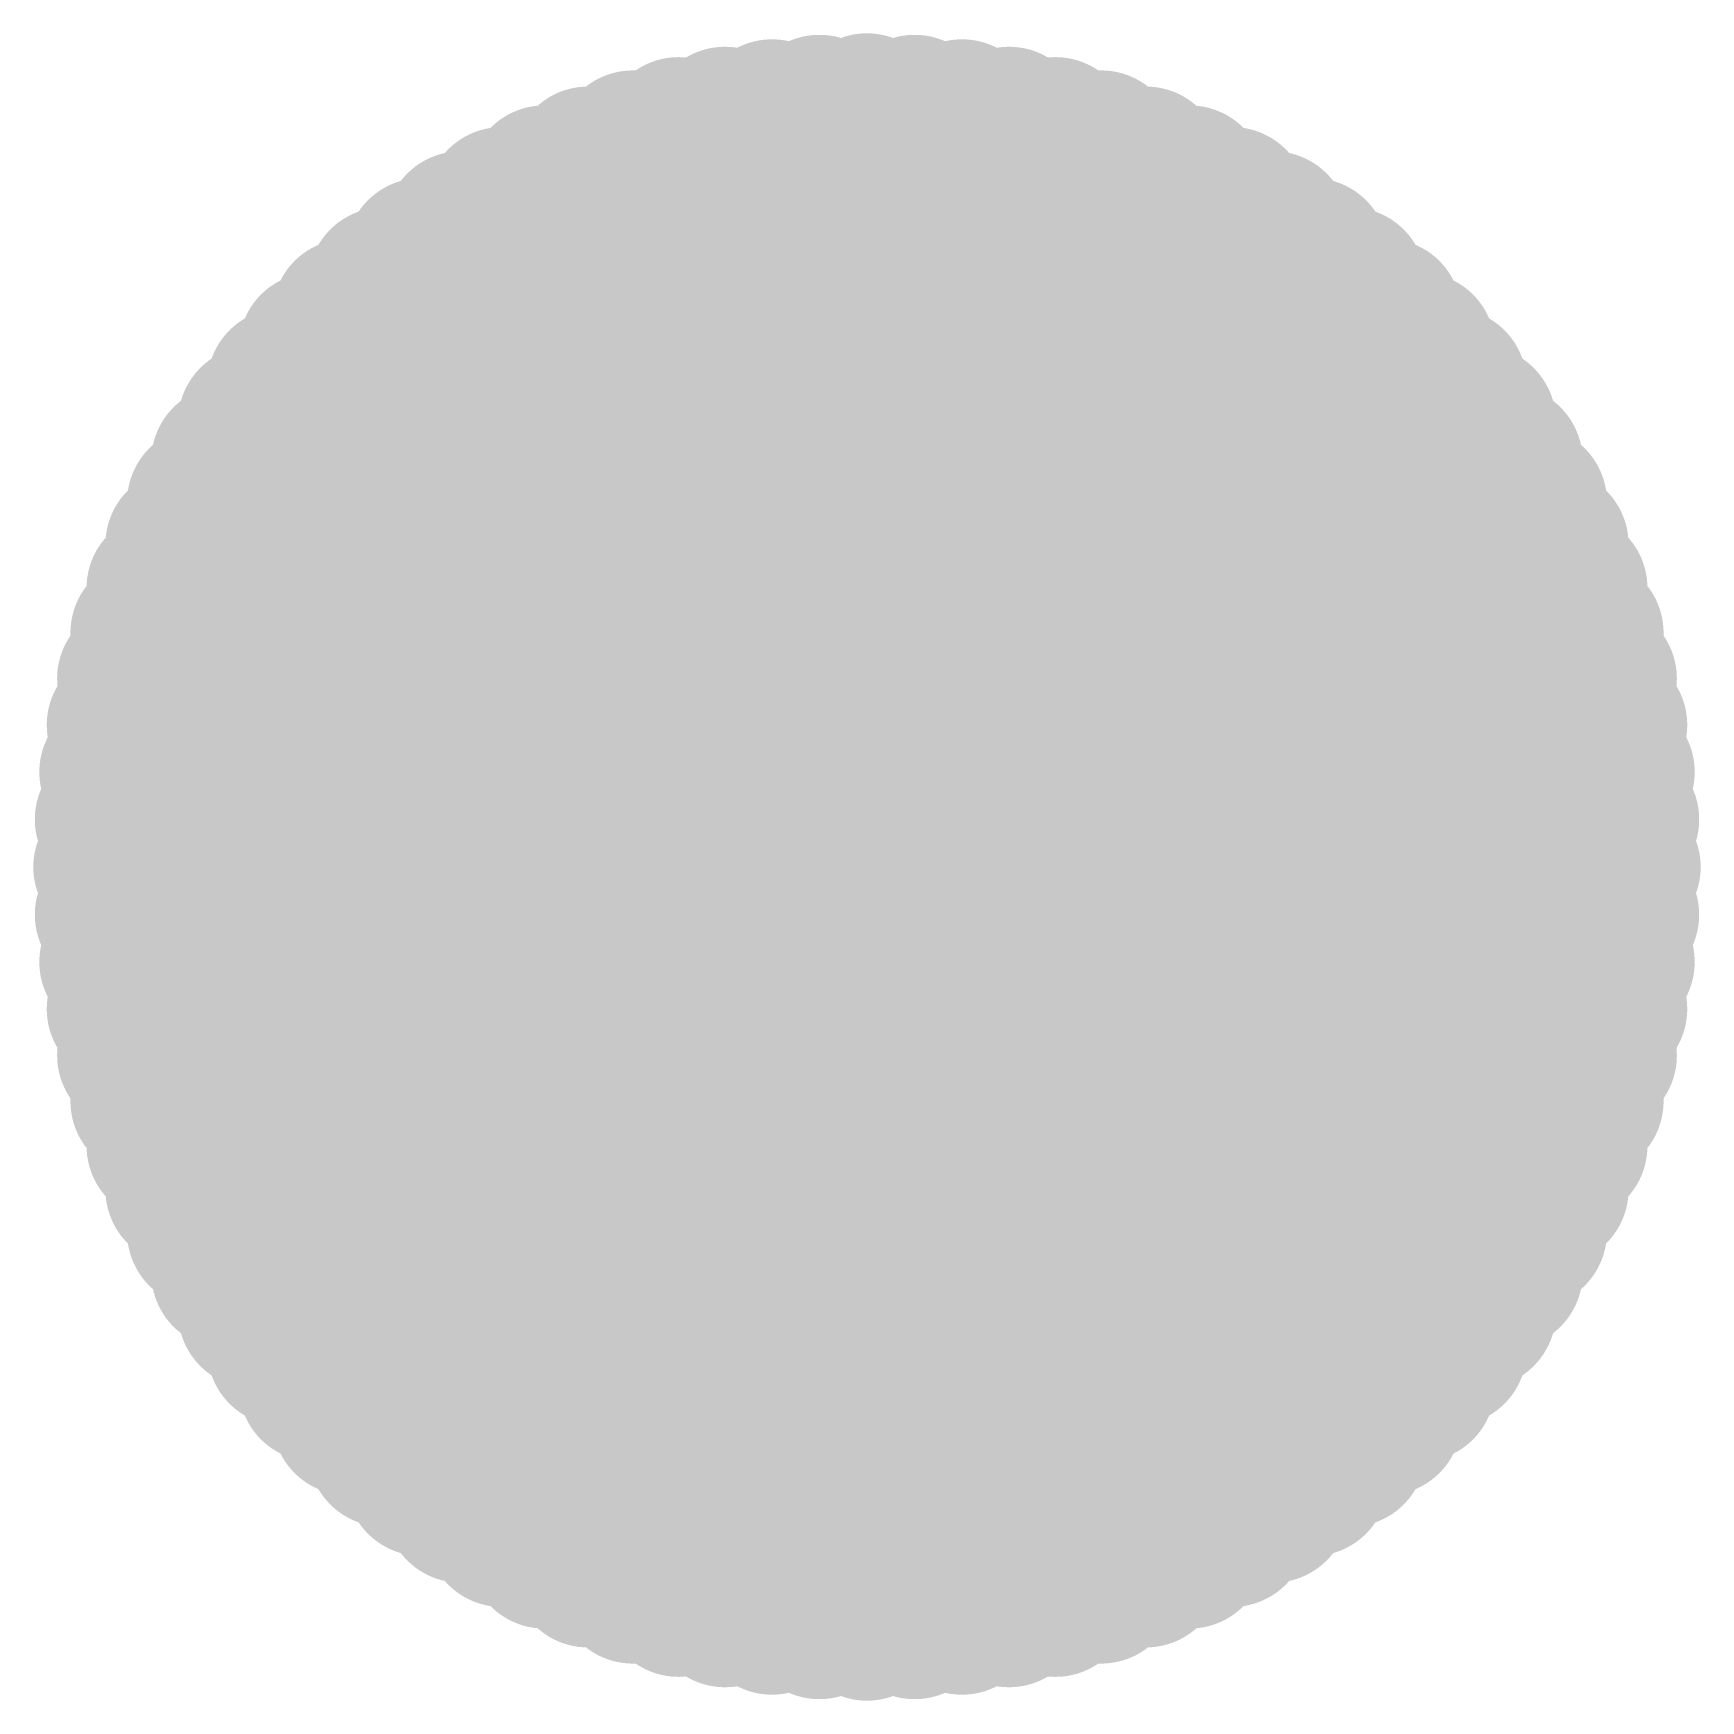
# Model space of a CAD drawing. Header units: millimetres. Extents: x -110 to 110, y -110 to 110.
import ezdxf

# ---------------------------------------------------------------- set-up
doc = ezdxf.new("R2010")
doc.units = ezdxf.units.MM
doc.layers.add('Default', color=7, linetype='Continuous')

msp = doc.modelspace()

# ---------------------------------------------------------------- hatches: boundary and pattern name
at = {"layer": 'Default'}
msp.add_hatch(color=256, dxfattribs=at).paths.add_polyline_path([(-3.44, 109.39), (-3.12, 109.5), (-2.8, 109.6), (-2.48, 109.69), (-2.16, 109.76), (-1.83, 109.83), (-1.5, 109.89), (-1.17, 109.93), (-0.83, 109.97), (-0.5, 109.99), (-0.17, 110), (0.17, 110), (0.5, 109.99), (0.83, 109.97), (1.17, 109.93), (1.5, 109.89), (1.83, 109.83), (2.16, 109.76), (2.48, 109.69), (2.8, 109.6), (3.12, 109.5), (3.44, 109.39), (3.76, 109.48), (4.08, 109.56), (4.41, 109.63), (4.74, 109.68), (5.07, 109.73), (5.4, 109.76), (5.74, 109.79), (6.07, 109.8), (6.41, 109.8), (6.74, 109.79), (7.07, 109.77), (7.41, 109.74), (7.74, 109.7), (8.07, 109.64), (8.4, 109.58), (8.72, 109.5), (9.04, 109.41), (9.36, 109.32), (9.68, 109.21), (9.99, 109.09), (10.3, 108.96), (10.63, 109.03), (10.96, 109.09), (11.29, 109.13), (11.62, 109.17), (11.95, 109.19), (12.29, 109.21), (12.62, 109.21), (12.95, 109.2), (13.29, 109.18), (13.62, 109.15), (13.95, 109.11), (14.28, 109.06), (14.61, 108.99), (14.94, 108.92), (15.26, 108.83), (15.58, 108.74), (15.9, 108.63), (16.21, 108.51), (16.52, 108.38), (16.82, 108.25), (17.12, 108.1), (17.45, 108.15), (17.78, 108.18), (18.12, 108.21), (18.45, 108.22), (18.78, 108.23), (19.12, 108.22), (19.45, 108.2), (19.79, 108.17), (20.12, 108.13), (20.45, 108.08), (20.78, 108.02), (21.1, 107.95), (21.43, 107.86), (21.75, 107.77), (22.06, 107.66), (22.38, 107.54), (22.69, 107.42), (22.99, 107.28), (23.29, 107.13), (23.59, 106.98), (23.87, 106.81), (24.21, 106.84), (24.54, 106.85), (24.88, 106.86), (25.21, 106.85), (25.54, 106.84), (25.88, 106.81), (26.21, 106.77), (26.54, 106.72), (26.87, 106.66), (27.19, 106.58), (27.52, 106.5), (27.84, 106.41), (28.16, 106.3), (28.47, 106.19), (28.78, 106.06), (29.08, 105.93), (29.39, 105.78), (29.68, 105.62), (29.97, 105.46), (30.26, 105.28), (30.53, 105.1), (30.87, 105.11), (31.2, 105.1), (31.54, 105.09), (31.87, 105.06), (32.2, 105.02), (32.53, 104.97), (32.86, 104.91), (33.19, 104.84), (33.51, 104.76), (33.83, 104.67), (34.15, 104.56), (34.46, 104.45), (34.77, 104.33), (35.08, 104.19), (35.38, 104.05), (35.68, 103.89), (35.97, 103.73), (36.25, 103.55), (36.53, 103.37), (36.81, 103.18), (37.07, 102.97), (37.41, 102.96), (37.74, 102.93), (38.07, 102.9), (38.4, 102.85), (38.73, 102.79), (39.06, 102.72), (39.38, 102.64), (39.7, 102.55), (40.02, 102.45), (40.34, 102.34), (40.65, 102.21), (40.96, 102.08), (41.26, 101.94), (41.55, 101.78), (41.85, 101.62), (42.13, 101.45), (42.41, 101.26), (42.68, 101.07), (42.95, 100.87), (43.21, 100.66), (43.47, 100.44), (43.8, 100.41), (44.13, 100.36), (44.46, 100.3), (44.79, 100.24), (45.11, 100.16), (45.43, 100.07), (45.75, 99.97), (46.07, 99.85), (46.38, 99.73), (46.68, 99.6), (46.99, 99.46), (47.28, 99.31), (47.58, 99.14), (47.86, 98.97), (48.14, 98.79), (48.42, 98.6), (48.69, 98.4), (48.95, 98.19), (49.2, 97.97), (49.45, 97.75), (49.69, 97.52), (50.02, 97.46), (50.34, 97.39), (50.67, 97.31), (50.99, 97.23), (51.31, 97.13), (51.63, 97.02), (51.94, 96.9), (52.24, 96.77), (52.55, 96.62), (52.85, 96.47), (53.14, 96.31), (53.43, 96.14), (53.71, 95.96), (53.98, 95.77), (54.25, 95.57), (54.51, 95.37), (54.77, 95.15), (55.02, 94.92), (55.26, 94.69), (55.49, 94.45), (55.71, 94.2), (56.04, 94.13), (56.36, 94.04), (56.68, 93.94), (57, 93.83), (57.31, 93.71), (57.62, 93.58), (57.92, 93.44), (58.22, 93.29), (58.51, 93.13), (58.8, 92.96), (59.08, 92.79), (59.36, 92.6), (59.63, 92.4), (59.89, 92.19), (60.15, 91.98), (60.39, 91.75), (60.63, 91.52), (60.87, 91.28), (61.09, 91.04), (61.31, 90.78), (61.52, 90.52), (61.84, 90.42), (62.15, 90.32), (62.47, 90.2), (62.77, 90.07), (63.08, 89.93), (63.38, 89.78), (63.67, 89.62), (63.96, 89.45), (64.24, 89.28), (64.52, 89.09), (64.79, 88.89), (65.05, 88.69), (65.31, 88.47), (65.56, 88.25), (65.8, 88.02), (66.04, 87.78), (66.26, 87.53), (66.48, 87.28), (66.69, 87.02), (66.89, 86.75), (67.08, 86.48), (67.39, 86.36), (67.7, 86.23), (68.01, 86.1), (68.31, 85.95), (68.6, 85.79), (68.89, 85.62), (69.17, 85.45), (69.45, 85.26), (69.72, 85.07), (69.99, 84.86), (70.24, 84.65), (70.49, 84.43), (70.74, 84.2), (70.97, 83.96), (71.2, 83.71), (71.42, 83.46), (71.63, 83.2), (71.83, 82.93), (72.02, 82.66), (72.2, 82.38), (72.38, 82.1), (72.68, 81.96), (72.98, 81.81), (73.28, 81.66), (73.57, 81.49), (73.85, 81.32), (74.13, 81.13), (74.4, 80.94), (74.67, 80.73), (74.93, 80.52), (75.18, 80.3), (75.42, 80.07), (75.66, 79.83), (75.88, 79.59), (76.1, 79.34), (76.32, 79.08), (76.52, 78.81), (76.71, 78.54), (76.89, 78.26), (77.07, 77.98), (77.23, 77.69), (77.39, 77.39), (77.69, 77.23), (77.98, 77.07), (78.26, 76.89), (78.54, 76.71), (78.81, 76.52), (79.08, 76.32), (79.34, 76.1), (79.59, 75.88), (79.83, 75.66), (80.07, 75.42), (80.3, 75.18), (80.52, 74.93), (80.73, 74.67), (80.94, 74.4), (81.13, 74.13), (81.32, 73.85), (81.49, 73.57), (81.66, 73.28), (81.81, 72.98), (81.96, 72.68), (82.1, 72.38), (82.38, 72.2), (82.66, 72.02), (82.93, 71.83), (83.2, 71.63), (83.46, 71.42), (83.71, 71.2), (83.96, 70.97), (84.2, 70.74), (84.43, 70.49), (84.65, 70.24), (84.86, 69.99), (85.07, 69.72), (85.26, 69.45), (85.45, 69.17), (85.62, 68.89), (85.79, 68.6), (85.95, 68.31), (86.1, 68.01), (86.23, 67.7), (86.36, 67.39), (86.48, 67.08), (86.75, 66.89), (87.02, 66.69), (87.28, 66.48), (87.53, 66.26), (87.78, 66.04), (88.02, 65.8), (88.25, 65.56), (88.47, 65.31), (88.69, 65.05), (88.89, 64.79), (89.09, 64.52), (89.28, 64.24), (89.45, 63.96), (89.62, 63.67), (89.78, 63.38), (89.93, 63.08), (90.07, 62.77), (90.2, 62.47), (90.32, 62.15), (90.42, 61.84), (90.52, 61.52), (90.78, 61.31), (91.04, 61.09), (91.28, 60.87), (91.52, 60.63), (91.75, 60.39), (91.98, 60.15), (92.19, 59.89), (92.4, 59.63), (92.6, 59.36), (92.79, 59.08), (92.96, 58.8), (93.13, 58.51), (93.29, 58.22), (93.44, 57.92), (93.58, 57.62), (93.71, 57.31), (93.83, 57), (93.94, 56.68), (94.04, 56.36), (94.13, 56.04), (94.2, 55.71), (94.45, 55.49), (94.69, 55.26), (94.92, 55.02), (95.15, 54.77), (95.37, 54.51), (95.57, 54.25), (95.77, 53.98), (95.96, 53.71), (96.14, 53.43), (96.31, 53.14), (96.47, 52.85), (96.62, 52.55), (96.77, 52.24), (96.9, 51.94), (97.02, 51.63), (97.13, 51.31), (97.23, 50.99), (97.31, 50.67), (97.39, 50.34), (97.46, 50.02), (97.52, 49.69), (97.75, 49.45), (97.97, 49.2), (98.19, 48.95), (98.4, 48.69), (98.6, 48.42), (98.79, 48.14), (98.97, 47.86), (99.14, 47.58), (99.31, 47.28), (99.46, 46.99), (99.6, 46.68), (99.73, 46.38), (99.85, 46.07), (99.97, 45.75), (100.07, 45.43), (100.16, 45.11), (100.24, 44.79), (100.3, 44.46), (100.36, 44.13), (100.41, 43.8), (100.44, 43.47), (100.66, 43.21), (100.87, 42.95), (101.07, 42.68), (101.26, 42.41), (101.45, 42.13), (101.62, 41.85), (101.78, 41.55), (101.94, 41.26), (102.08, 40.96), (102.21, 40.65), (102.34, 40.34), (102.45, 40.02), (102.55, 39.7), (102.64, 39.38), (102.72, 39.06), (102.79, 38.73), (102.85, 38.4), (102.9, 38.07), (102.93, 37.74), (102.96, 37.41), (102.97, 37.07), (103.18, 36.81), (103.37, 36.53), (103.55, 36.25), (103.73, 35.97), (103.89, 35.68), (104.05, 35.38), (104.19, 35.08), (104.33, 34.77), (104.45, 34.46), (104.56, 34.15), (104.67, 33.83), (104.76, 33.51), (104.84, 33.19), (104.91, 32.86), (104.97, 32.53), (105.02, 32.2), (105.06, 31.87), (105.09, 31.54), (105.1, 31.2), (105.11, 30.87), (105.1, 30.53), (105.28, 30.26), (105.46, 29.97), (105.62, 29.68), (105.78, 29.39), (105.93, 29.08), (106.06, 28.78), (106.19, 28.47), (106.3, 28.16), (106.41, 27.84), (106.5, 27.52), (106.58, 27.19), (106.66, 26.87), (106.72, 26.54), (106.77, 26.21), (106.81, 25.88), (106.84, 25.54), (106.85, 25.21), (106.86, 24.88), (106.85, 24.54), (106.84, 24.21), (106.81, 23.87), (106.98, 23.59), (107.13, 23.29), (107.28, 22.99), (107.42, 22.69), (107.54, 22.38), (107.66, 22.06), (107.77, 21.75), (107.86, 21.43), (107.95, 21.1), (108.02, 20.78), (108.08, 20.45), (108.13, 20.12), (108.17, 19.79), (108.2, 19.45), (108.22, 19.12), (108.23, 18.78), (108.22, 18.45), (108.21, 18.12), (108.18, 17.78), (108.15, 17.45), (108.1, 17.12), (108.25, 16.82), (108.38, 16.52), (108.51, 16.21), (108.63, 15.9), (108.74, 15.58), (108.83, 15.26), (108.92, 14.94), (108.99, 14.61), (109.06, 14.28), (109.11, 13.95), (109.15, 13.62), (109.18, 13.29), (109.2, 12.95), (109.21, 12.62), (109.21, 12.29), (109.19, 11.95), (109.17, 11.62), (109.13, 11.29), (109.09, 10.96), (109.03, 10.63), (108.96, 10.3), (109.09, 9.99), (109.21, 9.68), (109.32, 9.36), (109.41, 9.04), (109.5, 8.72), (109.58, 8.4), (109.64, 8.07), (109.7, 7.74), (109.74, 7.41), (109.77, 7.07), (109.79, 6.74), (109.8, 6.41), (109.8, 6.07), (109.79, 5.74), (109.76, 5.4), (109.73, 5.07), (109.68, 4.74), (109.63, 4.41), (109.56, 4.08), (109.48, 3.76), (109.39, 3.44), (109.5, 3.12), (109.6, 2.8), (109.69, 2.48), (109.76, 2.16), (109.83, 1.83), (109.89, 1.5), (109.93, 1.17), (109.97, 0.83), (109.99, 0.5), (110, 0.17), (110, -0.17), (109.99, -0.5), (109.97, -0.83), (109.93, -1.17), (109.89, -1.5), (109.83, -1.83), (109.76, -2.16), (109.69, -2.48), (109.6, -2.8), (109.5, -3.12), (109.39, -3.44), (109.48, -3.76), (109.56, -4.08), (109.63, -4.41), (109.68, -4.74), (109.73, -5.07), (109.76, -5.4), (109.79, -5.74), (109.8, -6.07), (109.8, -6.41), (109.79, -6.74), (109.77, -7.07), (109.74, -7.41), (109.7, -7.74), (109.64, -8.07), (109.58, -8.4), (109.5, -8.72), (109.41, -9.04), (109.32, -9.36), (109.21, -9.68), (109.09, -9.99), (108.96, -10.3), (109.03, -10.63), (109.09, -10.96), (109.13, -11.29), (109.17, -11.62), (109.19, -11.95), (109.21, -12.29), (109.21, -12.62), (109.2, -12.95), (109.18, -13.29), (109.15, -13.62), (109.11, -13.95), (109.06, -14.28), (108.99, -14.61), (108.92, -14.94), (108.83, -15.26), (108.74, -15.58), (108.63, -15.9), (108.51, -16.21), (108.38, -16.52), (108.25, -16.82), (108.1, -17.12), (108.15, -17.45), (108.18, -17.78), (108.21, -18.12), (108.22, -18.45), (108.23, -18.78), (108.22, -19.12), (108.2, -19.45), (108.17, -19.79), (108.13, -20.12), (108.08, -20.45), (108.02, -20.78), (107.95, -21.1), (107.86, -21.43), (107.77, -21.75), (107.66, -22.06), (107.54, -22.38), (107.42, -22.69), (107.28, -22.99), (107.13, -23.29), (106.98, -23.59), (106.81, -23.87), (106.84, -24.21), (106.85, -24.54), (106.86, -24.88), (106.85, -25.21), (106.84, -25.54), (106.81, -25.88), (106.77, -26.21), (106.72, -26.54), (106.66, -26.87), (106.58, -27.19), (106.5, -27.52), (106.41, -27.84), (106.3, -28.16), (106.19, -28.47), (106.06, -28.78), (105.93, -29.08), (105.78, -29.39), (105.62, -29.68), (105.46, -29.97), (105.28, -30.26), (105.1, -30.53), (105.11, -30.87), (105.1, -31.2), (105.09, -31.54), (105.06, -31.87), (105.02, -32.2), (104.97, -32.53), (104.91, -32.86), (104.84, -33.19), (104.76, -33.51), (104.67, -33.83), (104.56, -34.15), (104.45, -34.46), (104.33, -34.77), (104.19, -35.08), (104.05, -35.38), (103.89, -35.68), (103.73, -35.97), (103.55, -36.25), (103.37, -36.53), (103.18, -36.81), (102.97, -37.07), (102.96, -37.41), (102.93, -37.74), (102.9, -38.07), (102.85, -38.4), (102.79, -38.73), (102.72, -39.06), (102.64, -39.38), (102.55, -39.7), (102.45, -40.02), (102.34, -40.34), (102.21, -40.65), (102.08, -40.96), (101.94, -41.26), (101.78, -41.55), (101.62, -41.85), (101.45, -42.13), (101.26, -42.41), (101.07, -42.68), (100.87, -42.95), (100.66, -43.21), (100.44, -43.47), (100.41, -43.8), (100.36, -44.13), (100.3, -44.46), (100.24, -44.79), (100.16, -45.11), (100.07, -45.43), (99.97, -45.75), (99.85, -46.07), (99.73, -46.38), (99.6, -46.68), (99.46, -46.99), (99.31, -47.28), (99.14, -47.58), (98.97, -47.86), (98.79, -48.14), (98.6, -48.42), (98.4, -48.69), (98.19, -48.95), (97.97, -49.2), (97.75, -49.45), (97.52, -49.69), (97.46, -50.02), (97.39, -50.34), (97.31, -50.67), (97.23, -50.99), (97.13, -51.31), (97.02, -51.63), (96.9, -51.94), (96.77, -52.24), (96.62, -52.55), (96.47, -52.85), (96.31, -53.14), (96.14, -53.43), (95.96, -53.71), (95.77, -53.98), (95.57, -54.25), (95.37, -54.51), (95.15, -54.77), (94.92, -55.02), (94.69, -55.26), (94.45, -55.49), (94.2, -55.71), (94.13, -56.04), (94.04, -56.36), (93.94, -56.68), (93.83, -57), (93.71, -57.31), (93.58, -57.62), (93.44, -57.92), (93.29, -58.22), (93.13, -58.51), (92.96, -58.8), (92.79, -59.08), (92.6, -59.36), (92.4, -59.63), (92.19, -59.89), (91.98, -60.15), (91.75, -60.39), (91.52, -60.63), (91.28, -60.87), (91.04, -61.09), (90.78, -61.31), (90.52, -61.52), (90.42, -61.84), (90.32, -62.15), (90.2, -62.47), (90.07, -62.77), (89.93, -63.08), (89.78, -63.38), (89.62, -63.67), (89.45, -63.96), (89.28, -64.24), (89.09, -64.52), (88.89, -64.79), (88.69, -65.05), (88.47, -65.31), (88.25, -65.56), (88.02, -65.8), (87.78, -66.04), (87.53, -66.26), (87.28, -66.48), (87.02, -66.69), (86.75, -66.89), (86.48, -67.08), (86.36, -67.39), (86.23, -67.7), (86.1, -68.01), (85.95, -68.31), (85.79, -68.6), (85.62, -68.89), (85.45, -69.17), (85.26, -69.45), (85.07, -69.72), (84.86, -69.99), (84.65, -70.24), (84.43, -70.49), (84.2, -70.74), (83.96, -70.97), (83.71, -71.2), (83.46, -71.42), (83.2, -71.63), (82.93, -71.83), (82.66, -72.02), (82.38, -72.2), (82.1, -72.38), (81.96, -72.68), (81.81, -72.98), (81.66, -73.28), (81.49, -73.57), (81.32, -73.85), (81.13, -74.13), (80.94, -74.4), (80.73, -74.67), (80.52, -74.93), (80.3, -75.18), (80.07, -75.42), (79.83, -75.66), (79.59, -75.88), (79.34, -76.1), (79.08, -76.32), (78.81, -76.52), (78.54, -76.71), (78.26, -76.89), (77.98, -77.07), (77.69, -77.23), (77.39, -77.39), (77.23, -77.69), (77.07, -77.98), (76.89, -78.26), (76.71, -78.54), (76.52, -78.81), (76.32, -79.08), (76.1, -79.34), (75.88, -79.59), (75.66, -79.83), (75.42, -80.07), (75.18, -80.3), (74.93, -80.52), (74.67, -80.73), (74.4, -80.94), (74.13, -81.13), (73.85, -81.32), (73.57, -81.49), (73.28, -81.66), (72.98, -81.81), (72.68, -81.96), (72.38, -82.1), (72.2, -82.38), (72.02, -82.66), (71.83, -82.93), (71.63, -83.2), (71.42, -83.46), (71.2, -83.71), (70.97, -83.96), (70.74, -84.2), (70.49, -84.43), (70.24, -84.65), (69.99, -84.86), (69.72, -85.07), (69.45, -85.26), (69.17, -85.45), (68.89, -85.62), (68.6, -85.79), (68.31, -85.95), (68.01, -86.1), (67.7, -86.23), (67.39, -86.36), (67.08, -86.48), (66.89, -86.75), (66.69, -87.02), (66.48, -87.28), (66.26, -87.53), (66.04, -87.78), (65.8, -88.02), (65.56, -88.25), (65.31, -88.47), (65.05, -88.69), (64.79, -88.89), (64.52, -89.09), (64.24, -89.28), (63.96, -89.45), (63.67, -89.62), (63.38, -89.78), (63.08, -89.93), (62.77, -90.07), (62.47, -90.2), (62.15, -90.32), (61.84, -90.42), (61.52, -90.52), (61.31, -90.78), (61.09, -91.04), (60.87, -91.28), (60.63, -91.52), (60.39, -91.75), (60.15, -91.98), (59.89, -92.19), (59.63, -92.4), (59.36, -92.6), (59.08, -92.79), (58.8, -92.96), (58.51, -93.13), (58.22, -93.29), (57.92, -93.44), (57.62, -93.58), (57.31, -93.71), (57, -93.83), (56.68, -93.94), (56.36, -94.04), (56.04, -94.13), (55.71, -94.2), (55.49, -94.45), (55.26, -94.69), (55.02, -94.92), (54.77, -95.15), (54.51, -95.37), (54.25, -95.57), (53.98, -95.77), (53.71, -95.96), (53.43, -96.14), (53.14, -96.31), (52.85, -96.47), (52.55, -96.62), (52.24, -96.77), (51.94, -96.9), (51.63, -97.02), (51.31, -97.13), (50.99, -97.23), (50.67, -97.31), (50.34, -97.39), (50.02, -97.46), (49.69, -97.52), (49.45, -97.75), (49.2, -97.97), (48.95, -98.19), (48.69, -98.4), (48.42, -98.6), (48.14, -98.79), (47.86, -98.97), (47.58, -99.14), (47.28, -99.31), (46.99, -99.46), (46.68, -99.6), (46.38, -99.73), (46.07, -99.85), (45.75, -99.97), (45.43, -100.07), (45.11, -100.16), (44.79, -100.24), (44.46, -100.3), (44.13, -100.36), (43.8, -100.41), (43.47, -100.44), (43.21, -100.66), (42.95, -100.87), (42.68, -101.07), (42.41, -101.26), (42.13, -101.45), (41.85, -101.62), (41.55, -101.78), (41.26, -101.94), (40.96, -102.08), (40.65, -102.21), (40.34, -102.34), (40.02, -102.45), (39.7, -102.55), (39.38, -102.64), (39.06, -102.72), (38.73, -102.79), (38.4, -102.85), (38.07, -102.9), (37.74, -102.93), (37.41, -102.96), (37.07, -102.97), (36.81, -103.18), (36.53, -103.37), (36.25, -103.55), (35.97, -103.73), (35.68, -103.89), (35.38, -104.05), (35.08, -104.19), (34.77, -104.33), (34.46, -104.45), (34.15, -104.56), (33.83, -104.67), (33.51, -104.76), (33.19, -104.84), (32.86, -104.91), (32.53, -104.97), (32.2, -105.02), (31.87, -105.06), (31.54, -105.09), (31.2, -105.1), (30.87, -105.11), (30.53, -105.1), (30.26, -105.28), (29.97, -105.46), (29.68, -105.62), (29.39, -105.78), (29.08, -105.93), (28.78, -106.06), (28.47, -106.19), (28.16, -106.3), (27.84, -106.41), (27.52, -106.5), (27.19, -106.58), (26.87, -106.66), (26.54, -106.72), (26.21, -106.77), (25.88, -106.81), (25.54, -106.84), (25.21, -106.85), (24.88, -106.86), (24.54, -106.85), (24.21, -106.84), (23.87, -106.81), (23.59, -106.98), (23.29, -107.13), (22.99, -107.28), (22.69, -107.42), (22.38, -107.54), (22.06, -107.66), (21.75, -107.77), (21.43, -107.86), (21.1, -107.95), (20.78, -108.02), (20.45, -108.08), (20.12, -108.13), (19.79, -108.17), (19.45, -108.2), (19.12, -108.22), (18.78, -108.23), (18.45, -108.22), (18.12, -108.21), (17.78, -108.18), (17.45, -108.15), (17.12, -108.1), (16.82, -108.25), (16.52, -108.38), (16.21, -108.51), (15.9, -108.63), (15.58, -108.74), (15.26, -108.83), (14.94, -108.92), (14.61, -108.99), (14.28, -109.06), (13.95, -109.11), (13.62, -109.15), (13.29, -109.18), (12.95, -109.2), (12.62, -109.21), (12.29, -109.21), (11.95, -109.19), (11.62, -109.17), (11.29, -109.13), (10.96, -109.09), (10.63, -109.03), (10.3, -108.96), (9.99, -109.09), (9.68, -109.21), (9.36, -109.32), (9.04, -109.41), (8.72, -109.5), (8.4, -109.58), (8.07, -109.64), (7.74, -109.7), (7.41, -109.74), (7.07, -109.77), (6.74, -109.79), (6.41, -109.8), (6.07, -109.8), (5.74, -109.79), (5.4, -109.76), (5.07, -109.73), (4.74, -109.68), (4.41, -109.63), (4.08, -109.56), (3.76, -109.48), (3.44, -109.39), (3.12, -109.5), (2.8, -109.6), (2.48, -109.69), (2.16, -109.76), (1.83, -109.83), (1.5, -109.89), (1.17, -109.93), (0.83, -109.97), (0.5, -109.99), (0.17, -110), (-0.17, -110), (-0.5, -109.99), (-0.83, -109.97), (-1.17, -109.93), (-1.5, -109.89), (-1.83, -109.83), (-2.16, -109.76), (-2.48, -109.69), (-2.8, -109.6), (-3.12, -109.5), (-3.44, -109.39), (-3.76, -109.48), (-4.08, -109.56), (-4.41, -109.63), (-4.74, -109.68), (-5.07, -109.73), (-5.4, -109.76), (-5.74, -109.79), (-6.07, -109.8), (-6.41, -109.8), (-6.74, -109.79), (-7.07, -109.77), (-7.41, -109.74), (-7.74, -109.7), (-8.07, -109.64), (-8.4, -109.58), (-8.72, -109.5), (-9.04, -109.41), (-9.36, -109.32), (-9.68, -109.21), (-9.99, -109.09), (-10.3, -108.96), (-10.63, -109.03), (-10.96, -109.09), (-11.29, -109.13), (-11.62, -109.17), (-11.95, -109.19), (-12.29, -109.21), (-12.62, -109.21), (-12.95, -109.2), (-13.29, -109.18), (-13.62, -109.15), (-13.95, -109.11), (-14.28, -109.06), (-14.61, -108.99), (-14.94, -108.92), (-15.26, -108.83), (-15.58, -108.74), (-15.9, -108.63), (-16.21, -108.51), (-16.52, -108.38), (-16.82, -108.25), (-17.12, -108.1), (-17.45, -108.15), (-17.78, -108.18), (-18.12, -108.21), (-18.45, -108.22), (-18.78, -108.23), (-19.12, -108.22), (-19.45, -108.2), (-19.79, -108.17), (-20.12, -108.13), (-20.45, -108.08), (-20.78, -108.02), (-21.1, -107.95), (-21.43, -107.86), (-21.75, -107.77), (-22.06, -107.66), (-22.38, -107.54), (-22.69, -107.42), (-22.99, -107.28), (-23.29, -107.13), (-23.59, -106.98), (-23.87, -106.81), (-24.21, -106.84), (-24.54, -106.85), (-24.88, -106.86), (-25.21, -106.85), (-25.54, -106.84), (-25.88, -106.81), (-26.21, -106.77), (-26.54, -106.72), (-26.87, -106.66), (-27.19, -106.58), (-27.52, -106.5), (-27.84, -106.41), (-28.16, -106.3), (-28.47, -106.19), (-28.78, -106.06), (-29.08, -105.93), (-29.39, -105.78), (-29.68, -105.62), (-29.97, -105.46), (-30.26, -105.28), (-30.53, -105.1), (-30.87, -105.11), (-31.2, -105.1), (-31.54, -105.09), (-31.87, -105.06), (-32.2, -105.02), (-32.53, -104.97), (-32.86, -104.91), (-33.19, -104.84), (-33.51, -104.76), (-33.83, -104.67), (-34.15, -104.56), (-34.46, -104.45), (-34.77, -104.33), (-35.08, -104.19), (-35.38, -104.05), (-35.68, -103.89), (-35.97, -103.73), (-36.25, -103.55), (-36.53, -103.37), (-36.81, -103.18), (-37.07, -102.97), (-37.41, -102.96), (-37.74, -102.93), (-38.07, -102.9), (-38.4, -102.85), (-38.73, -102.79), (-39.06, -102.72), (-39.38, -102.64), (-39.7, -102.55), (-40.02, -102.45), (-40.34, -102.34), (-40.65, -102.21), (-40.96, -102.08), (-41.26, -101.94), (-41.55, -101.78), (-41.85, -101.62), (-42.13, -101.45), (-42.41, -101.26), (-42.68, -101.07), (-42.95, -100.87), (-43.21, -100.66), (-43.47, -100.44), (-43.8, -100.41), (-44.13, -100.36), (-44.46, -100.3), (-44.79, -100.24), (-45.11, -100.16), (-45.43, -100.07), (-45.75, -99.97), (-46.07, -99.85), (-46.38, -99.73), (-46.68, -99.6), (-46.99, -99.46), (-47.28, -99.31), (-47.58, -99.14), (-47.86, -98.97), (-48.14, -98.79), (-48.42, -98.6), (-48.69, -98.4), (-48.95, -98.19), (-49.2, -97.97), (-49.45, -97.75), (-49.69, -97.52), (-50.02, -97.46), (-50.34, -97.39), (-50.67, -97.31), (-50.99, -97.23), (-51.31, -97.13), (-51.63, -97.02), (-51.94, -96.9), (-52.24, -96.77), (-52.55, -96.62), (-52.85, -96.47), (-53.14, -96.31), (-53.43, -96.14), (-53.71, -95.96), (-53.98, -95.77), (-54.25, -95.57), (-54.51, -95.37), (-54.77, -95.15), (-55.02, -94.92), (-55.26, -94.69), (-55.49, -94.45), (-55.71, -94.2), (-56.04, -94.13), (-56.36, -94.04), (-56.68, -93.94), (-57, -93.83), (-57.31, -93.71), (-57.62, -93.58), (-57.92, -93.44), (-58.22, -93.29), (-58.51, -93.13), (-58.8, -92.96), (-59.08, -92.79), (-59.36, -92.6), (-59.63, -92.4), (-59.89, -92.19), (-60.15, -91.98), (-60.39, -91.75), (-60.63, -91.52), (-60.87, -91.28), (-61.09, -91.04), (-61.31, -90.78), (-61.52, -90.52), (-61.84, -90.42), (-62.15, -90.32), (-62.47, -90.2), (-62.77, -90.07), (-63.08, -89.93), (-63.38, -89.78), (-63.67, -89.62), (-63.96, -89.45), (-64.24, -89.28), (-64.52, -89.09), (-64.79, -88.89), (-65.05, -88.69), (-65.31, -88.47), (-65.56, -88.25), (-65.8, -88.02), (-66.04, -87.78), (-66.26, -87.53), (-66.48, -87.28), (-66.69, -87.02), (-66.89, -86.75), (-67.08, -86.48), (-67.39, -86.36), (-67.7, -86.23), (-68.01, -86.1), (-68.31, -85.95), (-68.6, -85.79), (-68.89, -85.62), (-69.17, -85.45), (-69.45, -85.26), (-69.72, -85.07), (-69.99, -84.86), (-70.24, -84.65), (-70.49, -84.43), (-70.74, -84.2), (-70.97, -83.96), (-71.2, -83.71), (-71.42, -83.46), (-71.63, -83.2), (-71.83, -82.93), (-72.02, -82.66), (-72.2, -82.38), (-72.38, -82.1), (-72.68, -81.96), (-72.98, -81.81), (-73.28, -81.66), (-73.57, -81.49), (-73.85, -81.32), (-74.13, -81.13), (-74.4, -80.94), (-74.67, -80.73), (-74.93, -80.52), (-75.18, -80.3), (-75.42, -80.07), (-75.66, -79.83), (-75.88, -79.59), (-76.1, -79.34), (-76.32, -79.08), (-76.52, -78.81), (-76.71, -78.54), (-76.89, -78.26), (-77.07, -77.98), (-77.23, -77.69), (-77.39, -77.39), (-77.69, -77.23), (-77.98, -77.07), (-78.26, -76.89), (-78.54, -76.71), (-78.81, -76.52), (-79.08, -76.32), (-79.34, -76.1), (-79.59, -75.88), (-79.83, -75.66), (-80.07, -75.42), (-80.3, -75.18), (-80.52, -74.93), (-80.73, -74.67), (-80.94, -74.4), (-81.13, -74.13), (-81.32, -73.85), (-81.49, -73.57), (-81.66, -73.28), (-81.81, -72.98), (-81.96, -72.68), (-82.1, -72.38), (-82.38, -72.2), (-82.66, -72.02), (-82.93, -71.83), (-83.2, -71.63), (-83.46, -71.42), (-83.71, -71.2), (-83.96, -70.97), (-84.2, -70.74), (-84.43, -70.49), (-84.65, -70.24), (-84.86, -69.99), (-85.07, -69.72), (-85.26, -69.45), (-85.45, -69.17), (-85.62, -68.89), (-85.79, -68.6), (-85.95, -68.31), (-86.1, -68.01), (-86.23, -67.7), (-86.36, -67.39), (-86.48, -67.08), (-86.75, -66.89), (-87.02, -66.69), (-87.28, -66.48), (-87.53, -66.26), (-87.78, -66.04), (-88.02, -65.8), (-88.25, -65.56), (-88.47, -65.31), (-88.69, -65.05), (-88.89, -64.79), (-89.09, -64.52), (-89.28, -64.24), (-89.45, -63.96), (-89.62, -63.67), (-89.78, -63.38), (-89.93, -63.08), (-90.07, -62.77), (-90.2, -62.47), (-90.32, -62.15), (-90.42, -61.84), (-90.52, -61.52), (-90.78, -61.31), (-91.04, -61.09), (-91.28, -60.87), (-91.52, -60.63), (-91.75, -60.39), (-91.98, -60.15), (-92.19, -59.89), (-92.4, -59.63), (-92.6, -59.36), (-92.79, -59.08), (-92.96, -58.8), (-93.13, -58.51), (-93.29, -58.22), (-93.44, -57.92), (-93.58, -57.62), (-93.71, -57.31), (-93.83, -57), (-93.94, -56.68), (-94.04, -56.36), (-94.13, -56.04), (-94.2, -55.71), (-94.45, -55.49), (-94.69, -55.26), (-94.92, -55.02), (-95.15, -54.77), (-95.37, -54.51), (-95.57, -54.25), (-95.77, -53.98), (-95.96, -53.71), (-96.14, -53.43), (-96.31, -53.14), (-96.47, -52.85), (-96.62, -52.55), (-96.77, -52.24), (-96.9, -51.94), (-97.02, -51.63), (-97.13, -51.31), (-97.23, -50.99), (-97.31, -50.67), (-97.39, -50.34), (-97.46, -50.02), (-97.52, -49.69), (-97.75, -49.45), (-97.97, -49.2), (-98.19, -48.95), (-98.4, -48.69), (-98.6, -48.42), (-98.79, -48.14), (-98.97, -47.86), (-99.14, -47.58), (-99.31, -47.28), (-99.46, -46.99), (-99.6, -46.68), (-99.73, -46.38), (-99.85, -46.07), (-99.97, -45.75), (-100.07, -45.43), (-100.16, -45.11), (-100.24, -44.79), (-100.3, -44.46), (-100.36, -44.13), (-100.41, -43.8), (-100.44, -43.47), (-100.66, -43.21), (-100.87, -42.95), (-101.07, -42.68), (-101.26, -42.41), (-101.45, -42.13), (-101.62, -41.85), (-101.78, -41.55), (-101.94, -41.26), (-102.08, -40.96), (-102.21, -40.65), (-102.34, -40.34), (-102.45, -40.02), (-102.55, -39.7), (-102.64, -39.38), (-102.72, -39.06), (-102.79, -38.73), (-102.85, -38.4), (-102.9, -38.07), (-102.93, -37.74), (-102.96, -37.41), (-102.97, -37.07), (-103.18, -36.81), (-103.37, -36.53), (-103.55, -36.25), (-103.73, -35.97), (-103.89, -35.68), (-104.05, -35.38), (-104.19, -35.08), (-104.33, -34.77), (-104.45, -34.46), (-104.56, -34.15), (-104.67, -33.83), (-104.76, -33.51), (-104.84, -33.19), (-104.91, -32.86), (-104.97, -32.53), (-105.02, -32.2), (-105.06, -31.87), (-105.09, -31.54), (-105.1, -31.2), (-105.11, -30.87), (-105.1, -30.53), (-105.28, -30.26), (-105.46, -29.97), (-105.62, -29.68), (-105.78, -29.39), (-105.93, -29.08), (-106.06, -28.78), (-106.19, -28.47), (-106.3, -28.16), (-106.41, -27.84), (-106.5, -27.52), (-106.58, -27.19), (-106.66, -26.87), (-106.72, -26.54), (-106.77, -26.21), (-106.81, -25.88), (-106.84, -25.54), (-106.85, -25.21), (-106.86, -24.88), (-106.85, -24.54), (-106.84, -24.21), (-106.81, -23.87), (-106.98, -23.59), (-107.13, -23.29), (-107.28, -22.99), (-107.42, -22.69), (-107.54, -22.38), (-107.66, -22.06), (-107.77, -21.75), (-107.86, -21.43), (-107.95, -21.1), (-108.02, -20.78), (-108.08, -20.45), (-108.13, -20.12), (-108.17, -19.79), (-108.2, -19.45), (-108.22, -19.12), (-108.23, -18.78), (-108.22, -18.45), (-108.21, -18.12), (-108.18, -17.78), (-108.15, -17.45), (-108.1, -17.12), (-108.25, -16.82), (-108.38, -16.52), (-108.51, -16.21), (-108.63, -15.9), (-108.74, -15.58), (-108.83, -15.26), (-108.92, -14.94), (-108.99, -14.61), (-109.06, -14.28), (-109.11, -13.95), (-109.15, -13.62), (-109.18, -13.29), (-109.2, -12.95), (-109.21, -12.62), (-109.21, -12.29), (-109.19, -11.95), (-109.17, -11.62), (-109.13, -11.29), (-109.09, -10.96), (-109.03, -10.63), (-108.96, -10.3), (-109.09, -9.99), (-109.21, -9.68), (-109.32, -9.36), (-109.41, -9.04), (-109.5, -8.72), (-109.58, -8.4), (-109.64, -8.07), (-109.7, -7.74), (-109.74, -7.41), (-109.77, -7.07), (-109.79, -6.74), (-109.8, -6.41), (-109.8, -6.07), (-109.79, -5.74), (-109.76, -5.4), (-109.73, -5.07), (-109.68, -4.74), (-109.63, -4.41), (-109.56, -4.08), (-109.48, -3.76), (-109.39, -3.44), (-109.5, -3.12), (-109.6, -2.8), (-109.69, -2.48), (-109.76, -2.16), (-109.83, -1.83), (-109.89, -1.5), (-109.93, -1.17), (-109.97, -0.83), (-109.99, -0.5), (-110, -0.17), (-110, 0.17), (-109.99, 0.5), (-109.97, 0.83), (-109.93, 1.17), (-109.89, 1.5), (-109.83, 1.83), (-109.76, 2.16), (-109.69, 2.48), (-109.6, 2.8), (-109.5, 3.12), (-109.39, 3.44), (-109.48, 3.76), (-109.56, 4.08), (-109.63, 4.41), (-109.68, 4.74), (-109.73, 5.07), (-109.76, 5.4), (-109.79, 5.74), (-109.8, 6.07), (-109.8, 6.41), (-109.79, 6.74), (-109.77, 7.07), (-109.74, 7.41), (-109.7, 7.74), (-109.64, 8.07), (-109.58, 8.4), (-109.5, 8.72), (-109.41, 9.04), (-109.32, 9.36), (-109.21, 9.68), (-109.09, 9.99), (-108.96, 10.3), (-109.03, 10.63), (-109.09, 10.96), (-109.13, 11.29), (-109.17, 11.62), (-109.19, 11.95), (-109.21, 12.29), (-109.21, 12.62), (-109.2, 12.95), (-109.18, 13.29), (-109.15, 13.62), (-109.11, 13.95), (-109.06, 14.28), (-108.99, 14.61), (-108.92, 14.94), (-108.83, 15.26), (-108.74, 15.58), (-108.63, 15.9), (-108.51, 16.21), (-108.38, 16.52), (-108.25, 16.82), (-108.1, 17.12), (-108.15, 17.45), (-108.18, 17.78), (-108.21, 18.12), (-108.22, 18.45), (-108.23, 18.78), (-108.22, 19.12), (-108.2, 19.45), (-108.17, 19.79), (-108.13, 20.12), (-108.08, 20.45), (-108.02, 20.78), (-107.95, 21.1), (-107.86, 21.43), (-107.77, 21.75), (-107.66, 22.06), (-107.54, 22.38), (-107.42, 22.69), (-107.28, 22.99), (-107.13, 23.29), (-106.98, 23.59), (-106.81, 23.87), (-106.84, 24.21), (-106.85, 24.54), (-106.86, 24.88), (-106.85, 25.21), (-106.84, 25.54), (-106.81, 25.88), (-106.77, 26.21), (-106.72, 26.54), (-106.66, 26.87), (-106.58, 27.19), (-106.5, 27.52), (-106.41, 27.84), (-106.3, 28.16), (-106.19, 28.47), (-106.06, 28.78), (-105.93, 29.08), (-105.78, 29.39), (-105.62, 29.68), (-105.46, 29.97), (-105.28, 30.26), (-105.1, 30.53), (-105.11, 30.87), (-105.1, 31.2), (-105.09, 31.54), (-105.06, 31.87), (-105.02, 32.2), (-104.97, 32.53), (-104.91, 32.86), (-104.84, 33.19), (-104.76, 33.51), (-104.67, 33.83), (-104.56, 34.15), (-104.45, 34.46), (-104.33, 34.77), (-104.19, 35.08), (-104.05, 35.38), (-103.89, 35.68), (-103.73, 35.97), (-103.55, 36.25), (-103.37, 36.53), (-103.18, 36.81), (-102.97, 37.07), (-102.96, 37.41), (-102.93, 37.74), (-102.9, 38.07), (-102.85, 38.4), (-102.79, 38.73), (-102.72, 39.06), (-102.64, 39.38), (-102.55, 39.7), (-102.45, 40.02), (-102.34, 40.34), (-102.21, 40.65), (-102.08, 40.96), (-101.94, 41.26), (-101.78, 41.55), (-101.62, 41.85), (-101.45, 42.13), (-101.26, 42.41), (-101.07, 42.68), (-100.87, 42.95), (-100.66, 43.21), (-100.44, 43.47), (-100.41, 43.8), (-100.36, 44.13), (-100.3, 44.46), (-100.24, 44.79), (-100.16, 45.11), (-100.07, 45.43), (-99.97, 45.75), (-99.85, 46.07), (-99.73, 46.38), (-99.6, 46.68), (-99.46, 46.99), (-99.31, 47.28), (-99.14, 47.58), (-98.97, 47.86), (-98.79, 48.14), (-98.6, 48.42), (-98.4, 48.69), (-98.19, 48.95), (-97.97, 49.2), (-97.75, 49.45), (-97.52, 49.69), (-97.46, 50.02), (-97.39, 50.34), (-97.31, 50.67), (-97.23, 50.99), (-97.13, 51.31), (-97.02, 51.63), (-96.9, 51.94), (-96.77, 52.24), (-96.62, 52.55), (-96.47, 52.85), (-96.31, 53.14), (-96.14, 53.43), (-95.96, 53.71), (-95.77, 53.98), (-95.57, 54.25), (-95.37, 54.51), (-95.15, 54.77), (-94.92, 55.02), (-94.69, 55.26), (-94.45, 55.49), (-94.2, 55.71), (-94.13, 56.04), (-94.04, 56.36), (-93.94, 56.68), (-93.83, 57), (-93.71, 57.31), (-93.58, 57.62), (-93.44, 57.92), (-93.29, 58.22), (-93.13, 58.51), (-92.96, 58.8), (-92.79, 59.08), (-92.6, 59.36), (-92.4, 59.63), (-92.19, 59.89), (-91.98, 60.15), (-91.75, 60.39), (-91.52, 60.63), (-91.28, 60.87), (-91.04, 61.09), (-90.78, 61.31), (-90.52, 61.52), (-90.42, 61.84), (-90.32, 62.15), (-90.2, 62.47), (-90.07, 62.77), (-89.93, 63.08), (-89.78, 63.38), (-89.62, 63.67), (-89.45, 63.96), (-89.28, 64.24), (-89.09, 64.52), (-88.89, 64.79), (-88.69, 65.05), (-88.47, 65.31), (-88.25, 65.56), (-88.02, 65.8), (-87.78, 66.04), (-87.53, 66.26), (-87.28, 66.48), (-87.02, 66.69), (-86.75, 66.89), (-86.48, 67.08), (-86.36, 67.39), (-86.23, 67.7), (-86.1, 68.01), (-85.95, 68.31), (-85.79, 68.6), (-85.62, 68.89), (-85.45, 69.17), (-85.26, 69.45), (-85.07, 69.72), (-84.86, 69.99), (-84.65, 70.24), (-84.43, 70.49), (-84.2, 70.74), (-83.96, 70.97), (-83.71, 71.2), (-83.46, 71.42), (-83.2, 71.63), (-82.93, 71.83), (-82.66, 72.02), (-82.38, 72.2), (-82.1, 72.38), (-81.96, 72.68), (-81.81, 72.98), (-81.66, 73.28), (-81.49, 73.57), (-81.32, 73.85), (-81.13, 74.13), (-80.94, 74.4), (-80.73, 74.67), (-80.52, 74.93), (-80.3, 75.18), (-80.07, 75.42), (-79.83, 75.66), (-79.59, 75.88), (-79.34, 76.1), (-79.08, 76.32), (-78.81, 76.52), (-78.54, 76.71), (-78.26, 76.89), (-77.98, 77.07), (-77.69, 77.23), (-77.39, 77.39), (-77.23, 77.69), (-77.07, 77.98), (-76.89, 78.26), (-76.71, 78.54), (-76.52, 78.81), (-76.32, 79.08), (-76.1, 79.34), (-75.88, 79.59), (-75.66, 79.83), (-75.42, 80.07), (-75.18, 80.3), (-74.93, 80.52), (-74.67, 80.73), (-74.4, 80.94), (-74.13, 81.13), (-73.85, 81.32), (-73.57, 81.49), (-73.28, 81.66), (-72.98, 81.81), (-72.68, 81.96), (-72.38, 82.1), (-72.2, 82.38), (-72.02, 82.66), (-71.83, 82.93), (-71.63, 83.2), (-71.42, 83.46), (-71.2, 83.71), (-70.97, 83.96), (-70.74, 84.2), (-70.49, 84.43), (-70.24, 84.65), (-69.99, 84.86), (-69.72, 85.07), (-69.45, 85.26), (-69.17, 85.45), (-68.89, 85.62), (-68.6, 85.79), (-68.31, 85.95), (-68.01, 86.1), (-67.7, 86.23), (-67.39, 86.36), (-67.08, 86.48), (-66.89, 86.75), (-66.69, 87.02), (-66.48, 87.28), (-66.26, 87.53), (-66.04, 87.78), (-65.8, 88.02), (-65.56, 88.25), (-65.31, 88.47), (-65.05, 88.69), (-64.79, 88.89), (-64.52, 89.09), (-64.24, 89.28), (-63.96, 89.45), (-63.67, 89.62), (-63.38, 89.78), (-63.08, 89.93), (-62.77, 90.07), (-62.47, 90.2), (-62.15, 90.32), (-61.84, 90.42), (-61.52, 90.52), (-61.31, 90.78), (-61.09, 91.04), (-60.87, 91.28), (-60.63, 91.52), (-60.39, 91.75), (-60.15, 91.98), (-59.89, 92.19), (-59.63, 92.4), (-59.36, 92.6), (-59.08, 92.79), (-58.8, 92.96), (-58.51, 93.13), (-58.22, 93.29), (-57.92, 93.44), (-57.62, 93.58), (-57.31, 93.71), (-57, 93.83), (-56.68, 93.94), (-56.36, 94.04), (-56.04, 94.13), (-55.71, 94.2), (-55.49, 94.45), (-55.26, 94.69), (-55.02, 94.92), (-54.77, 95.15), (-54.51, 95.37), (-54.25, 95.57), (-53.98, 95.77), (-53.71, 95.96), (-53.43, 96.14), (-53.14, 96.31), (-52.85, 96.47), (-52.55, 96.62), (-52.24, 96.77), (-51.94, 96.9), (-51.63, 97.02), (-51.31, 97.13), (-50.99, 97.23), (-50.67, 97.31), (-50.34, 97.39), (-50.02, 97.46), (-49.69, 97.52), (-49.45, 97.75), (-49.2, 97.97), (-48.95, 98.19), (-48.69, 98.4), (-48.42, 98.6), (-48.14, 98.79), (-47.86, 98.97), (-47.58, 99.14), (-47.28, 99.31), (-46.99, 99.46), (-46.68, 99.6), (-46.38, 99.73), (-46.07, 99.85), (-45.75, 99.97), (-45.43, 100.07), (-45.11, 100.16), (-44.79, 100.24), (-44.46, 100.3), (-44.13, 100.36), (-43.8, 100.41), (-43.47, 100.44), (-43.21, 100.66), (-42.95, 100.87), (-42.68, 101.07), (-42.41, 101.26), (-42.13, 101.45), (-41.85, 101.62), (-41.55, 101.78), (-41.26, 101.94), (-40.96, 102.08), (-40.65, 102.21), (-40.34, 102.34), (-40.02, 102.45), (-39.7, 102.55), (-39.38, 102.64), (-39.06, 102.72), (-38.73, 102.79), (-38.4, 102.85), (-38.07, 102.9), (-37.74, 102.93), (-37.41, 102.96), (-37.07, 102.97), (-36.81, 103.18), (-36.53, 103.37), (-36.25, 103.55), (-35.97, 103.73), (-35.68, 103.89), (-35.38, 104.05), (-35.08, 104.19), (-34.77, 104.33), (-34.46, 104.45), (-34.15, 104.56), (-33.83, 104.67), (-33.51, 104.76), (-33.19, 104.84), (-32.86, 104.91), (-32.53, 104.97), (-32.2, 105.02), (-31.87, 105.06), (-31.54, 105.09), (-31.2, 105.1), (-30.87, 105.11), (-30.53, 105.1), (-30.26, 105.28), (-29.97, 105.46), (-29.68, 105.62), (-29.39, 105.78), (-29.08, 105.93), (-28.78, 106.06), (-28.47, 106.19), (-28.16, 106.3), (-27.84, 106.41), (-27.52, 106.5), (-27.19, 106.58), (-26.87, 106.66), (-26.54, 106.72), (-26.21, 106.77), (-25.88, 106.81), (-25.54, 106.84), (-25.21, 106.85), (-24.88, 106.86), (-24.54, 106.85), (-24.21, 106.84), (-23.87, 106.81), (-23.59, 106.98), (-23.29, 107.13), (-22.99, 107.28), (-22.69, 107.42), (-22.38, 107.54), (-22.06, 107.66), (-21.75, 107.77), (-21.43, 107.86), (-21.1, 107.95), (-20.78, 108.02), (-20.45, 108.08), (-20.12, 108.13), (-19.79, 108.17), (-19.45, 108.2), (-19.12, 108.22), (-18.78, 108.23), (-18.45, 108.22), (-18.12, 108.21), (-17.78, 108.18), (-17.45, 108.15), (-17.12, 108.1), (-16.82, 108.25), (-16.52, 108.38), (-16.21, 108.51), (-15.9, 108.63), (-15.58, 108.74), (-15.26, 108.83), (-14.94, 108.92), (-14.61, 108.99), (-14.28, 109.06), (-13.95, 109.11), (-13.62, 109.15), (-13.29, 109.18), (-12.95, 109.2), (-12.62, 109.21), (-12.29, 109.21), (-11.95, 109.19), (-11.62, 109.17), (-11.29, 109.13), (-10.96, 109.09), (-10.63, 109.03), (-10.3, 108.96), (-9.99, 109.09), (-9.68, 109.21), (-9.36, 109.32), (-9.04, 109.41), (-8.72, 109.5), (-8.4, 109.58), (-8.07, 109.64), (-7.74, 109.7), (-7.41, 109.74), (-7.07, 109.77), (-6.74, 109.79), (-6.41, 109.8), (-6.07, 109.8), (-5.74, 109.79), (-5.4, 109.76), (-5.07, 109.73), (-4.74, 109.68), (-4.41, 109.63), (-4.08, 109.56), (-3.76, 109.48)], flags=0)

doc.saveas('drawing.dxf')
